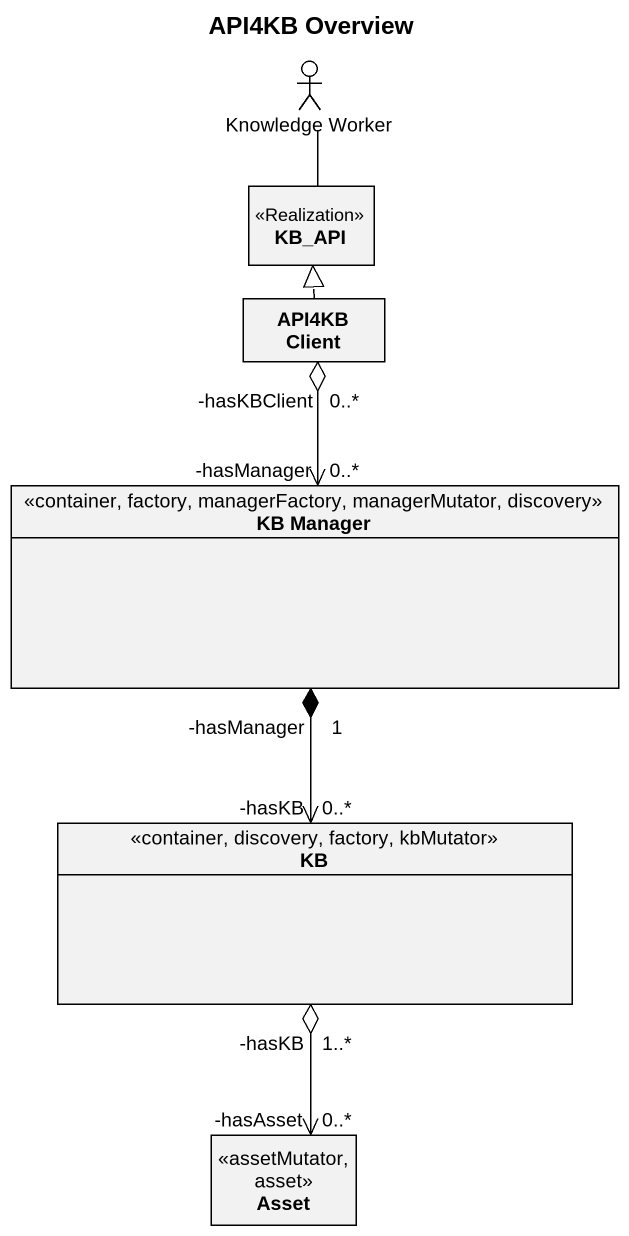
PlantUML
@startuml
title API4KB Overview
allowmixing
hide circle
hide empty members
actor "Knowledge Worker" as Knowledge_Worker
interface KB_API <<Realization>>
class "API4KB Client" as API4KB_Client
class "KB Manager" as KB_Manager <<container, factory, managerFactory, managerMutator, discovery>>
class KB <<container, discovery, factory, kbMutator>>
class Asset <<assetMutator, asset>>
Knowledge_Worker -- KB_API
API4KB_Client .up.|> KB_API
API4KB_Client "-hasKBClient\n0..*" o--> "-hasManager\n0..*" KB_Manager
KB_Manager "-hasManager\n1" *--> "-hasKB\n0..*" KB
KB "-hasKB\n1..*" o--> "-hasAsset\n0..*" Asset
@enduml
